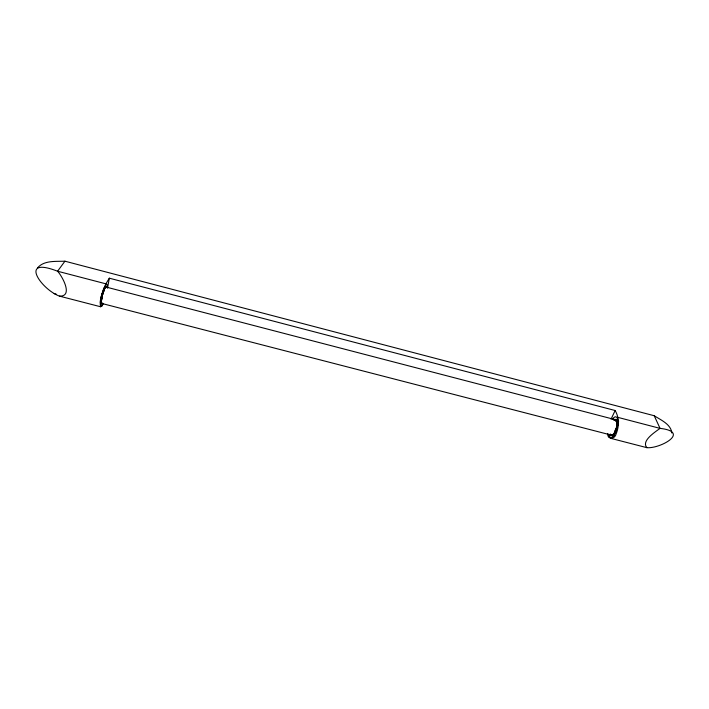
<?xml version="1.0" encoding="UTF-8"?>
<svg xmlns="http://www.w3.org/2000/svg" width="709" height="709" viewBox="0 0 709 709"><rect width="100%" height="100%" fill="white"/><g stroke="black" fill="none" stroke-linecap="round" stroke-linejoin="round"><path stroke-width="1.06" d="M671.848 432.986C670.936 424.168 660.823 420.012 654.203 415.731L64.936 261.196C55.887 261.594 44.171 260.194 37.71 267.71A4.901 4.174 7.4 0 0 37.506 268.321M607.569 433.748C607.64 440.271 615.217 438.995 616.13 433.908C619.187 426.481 619.329 417.583 615.137 410.511L109.319 278.185L105.898 283.83L57.58 271.228C18.7 256.082 40.404 288.864 59.414 296.123L100.616 306.758L101.945 305.96L102.149 304.817M105.685 285L105.898 283.83C103.275 290.947 98.843 299.216 100.616 306.758M107.52 288.208L109.319 278.185M611.043 419.214L615.137 410.511M608.685 436.753L609.164 435.743M617.388 418.399L617.876 417.371L660.052 428.369C691.053 431.941 659.911 448.903 646.9 447.671L610.866 438.375M101.945 305.96L103.417 303.461M64.936 261.196L57.58 271.228C62.179 276.147 73.656 296.716 59.414 296.123M101.617 303.408L611.406 435.131M54.168 293.632L56.286 294.182M105.916 287.003L615.341 419.684M646.9 447.671C640.874 440.954 655.24 431.976 660.052 428.369L654.203 415.731M612.319 419.382A10.626 3.944 -75.5 0 1 617.317 418.204L617.468 418.594A10.626 3.944 -75.5 0 1 615.456 432.738A10.626 3.944 -75.5 0 1 609.235 435.938L609.084 435.548A10.626 3.944 -75.5 0 1 608.774 434.121M107.094 287.26A11.309 1.702 -75.4 0 0 105.783 284.841L105.588 285.16A11.309 1.702 -75.4 0 0 101.112 299.606A11.309 1.702 -75.4 0 0 102.052 304.976L102.247 304.648A11.309 1.702 -75.4 0 0 102.876 303.39M103.931 288.12A8.88 1.347 -75.4 0 1 105.49 286.711M101.493 303.009A8.88 1.347 -75.4 0 1 100.687 299.499M100.979 297.86A8.88 1.347 -75.4 0 1 101.36 296.096M101.812 294.279A8.88 1.347 -75.4 0 1 102.149 293.083M102.495 291.922A8.88 1.347 -75.4 0 1 102.858 290.832M103.222 289.813A8.88 1.347 -75.4 0 1 103.585 288.909M101.626 300.226A7.542 1.134 -75.4 0 1 101.724 299.437M101.786 299.012A7.542 1.134 -75.4 0 1 102.034 297.62M102.238 296.628A7.542 1.134 -75.4 0 1 102.477 295.609M102.885 294.075A7.542 1.134 -75.4 0 1 104.533 289.361M615.758 420.96A7.09 2.632 -75.5 0 1 616.13 421.607M615.607 429.193A7.09 2.632 -75.5 0 1 615.102 430.549M102.229 303.204A8.88 1.338 -75.4 0 1 102.477 294.776A8.88 1.338 -75.4 0 1 106.332 287.562M613.772 419.967A8.348 3.102 -75.5 0 1 616.413 428.112A8.348 3.102 -75.5 0 1 610.148 434.2M614.419 420.136A8.348 3.102 -75.5 0 1 617.211 427.713A8.348 3.102 -75.5 0 1 611.061 434.918A7.967 2.96 -75.5 0 0 616.52 426.995A7.967 2.96 -75.5 0 0 613.994 420.109M105.614 287.473A8.012 1.205 -75.4 0 1 105.871 287.508M101.493 300.545A8.012 1.205 -75.4 0 1 102.034 297.248M102.149 296.716A8.012 1.205 -75.4 0 1 102.397 295.635M102.823 294.005A8.012 1.205 -75.4 0 1 104.737 288.678M105.021 288.155A8.012 1.205 -75.4 0 1 105.154 287.943M615.758 420.393A7.533 2.792 -75.5 0 1 616.405 421.527M615.749 429.308A7.533 2.792 -75.5 0 1 615.217 430.744M618.363 420.747A7.967 2.978 -75.5 0 1 618.656 421.199M614.349 435.707A7.967 2.978 -75.5 0 1 613.914 435.76M613.702 435.725A7.967 2.978 -75.5 0 1 613.507 435.654M610.848 434.812A7.967 2.96 -75.5 0 1 610.414 434.174M102.167 303.035A8.481 1.276 -75.4 0 1 102.459 295.086A8.481 1.276 -75.4 0 1 106.164 287.446"/></g></svg>
